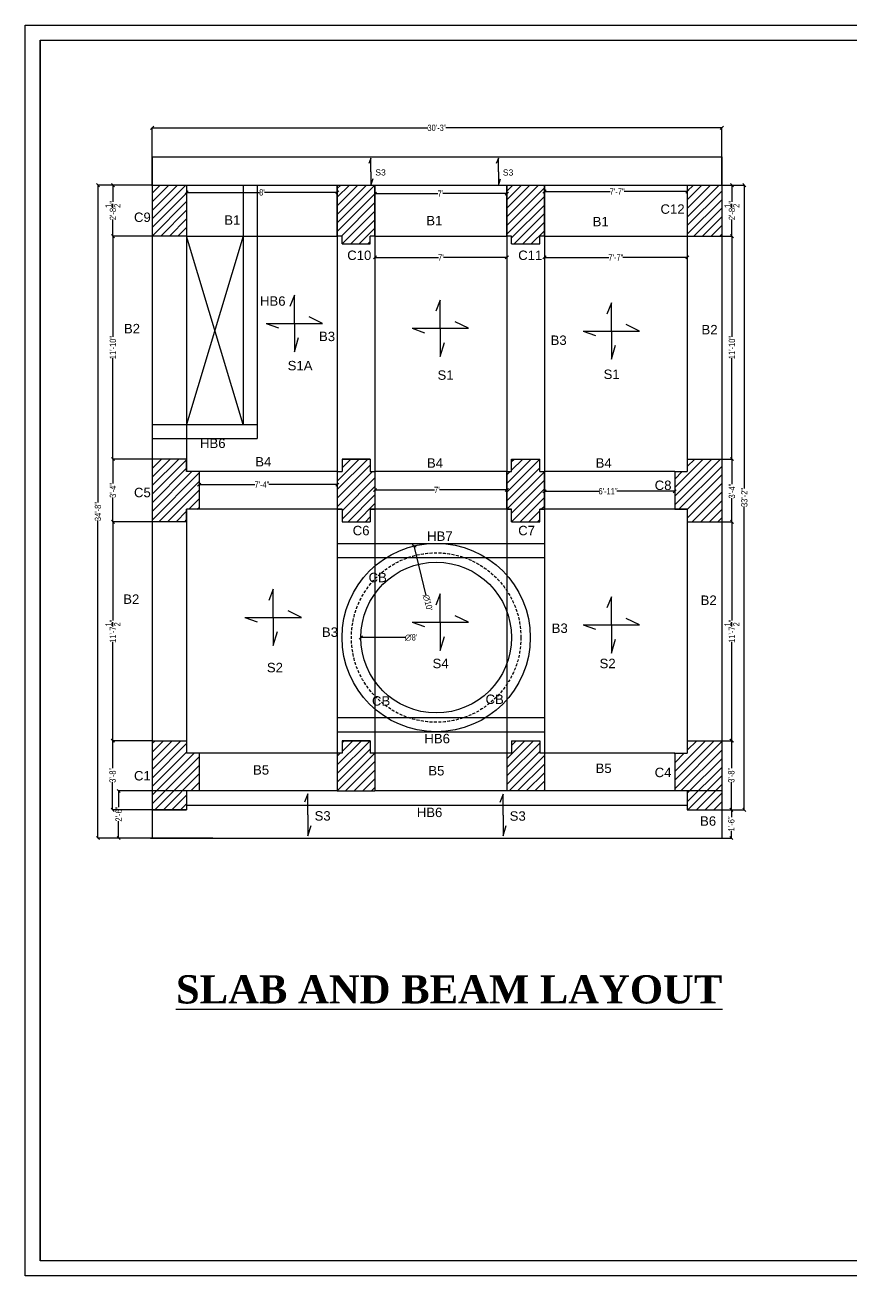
# Model space of a CAD drawing. Header units: inches. Extents: x 13054 to 48691, y 5623 to 20391.
# Drawn here: x 43325 to 43851, y 18586 to 19383 of the extents above; entities that cross this region are included whole.
import ezdxf

# ---------------------------------------------------------------- set-up
doc = ezdxf.new("R2010")
doc.units = ezdxf.units.IN
doc.header["$MEASUREMENT"] = 0
doc.linetypes.add('HIDDEN2', pattern=[0.1875, 0.125, -0.0625])
doc.styles.get("Standard").update_dxf_attribs({"font": 'arial.ttf'})
doc.styles.add('TEXT', font='')
doc.styles.get('TEXT').set_extended_font_data('Arial Narrow')
doc.dimstyles.new('Copy of Standard', dxfattribs={"dimtxt": 4, "dimasz": 2, "dimexe": 0.18, "dimexo": 0.0625, "dimgap": 0.09, "dimtad": 0, "dimzin": 0, "dimdsep": 46, "dimlunit": 4, "dimtxsty": 'TEXT', "dimblk": 'OBLIQUE', "dimcen": 0.09, "dimclrd": 8, "dimclre": 8, "dimclrt": 256, "dimadec": 0, "dimazin": 0, "dimtfac": 1, "dimtofl": 0, "dimtmove": 0, "dimatfit": 3, "dimfxl": 1, "dimtolj": 1, "dimtzin": 0, "dimarcsym": 0})
pattern_1 = [(45, (4362.019, 4355.0443), (-2.74003878, 2.74003878), [])]

# ---------------------------------------------------------------- blocks, each defined once
blk = doc.blocks.new('_Oblique')
at = {"color": 0, "linetype": 'Continuous', "lineweight": -2}
blk.add_line((-0.5, -0.5), (0.5, 0.5), dxfattribs=at)
blk = doc.blocks.new('*D1145')
at = {"color": 8, "lineweight": -2, "transparency": 16777216}
for p, q in [((43405.94, 19066.35), (43380.83, 19066.35)), ((43381.01, 19066.35), (43381.01, 19003.38)), ((43381.01, 18926.85), (43381.01, 18989.82)), ((43405.94, 18926.85), (43380.83, 18926.85))]:
    blk.add_line(p, q, dxfattribs=at)
at = {"layer": 'Defpoints', "color": 0, "transparency": 16777216}
for p in [(43381.01, 19066.35), (43406, 19066.35), (43406, 18926.85)]:
    blk.add_point(p, dxfattribs=at)
at = {"color": 8, "lineweight": -2, "transparency": 16777216, "xscale": 2, "yscale": 2, "zscale": 2}
for p, rotation in [((43381.01, 19066.35), 90), ((43381.01, 18926.85), 270)]:
    blk.add_blockref('_Oblique', p, dxfattribs=dict(at, rotation=rotation))
at = {"transparency": 16777216, "insert": (43381.01, 18996.6), "char_height": 4, "attachment_point": 5, "rotation": 90, "style": 'TEXT'}
blk.add_mtext('\\A1;11\'-7{\\H1x;\\S1/2;}"', dxfattribs=at)
blk = doc.blocks.new('*D1146')
at = {"color": 8, "lineweight": -2, "transparency": 16777216}
for p, q in [((43405.94, 19106.35), (43380.83, 19106.35)), ((43381.01, 19106.35), (43381.01, 19090.8)), ((43381.01, 19066.35), (43381.01, 19081.89)), ((43405.94, 19066.35), (43380.83, 19066.35))]:
    blk.add_line(p, q, dxfattribs=at)
at = {"layer": 'Defpoints', "color": 0, "transparency": 16777216}
for p in [(43381.01, 19106.35), (43406, 19106.35), (43406, 19066.35)]:
    blk.add_point(p, dxfattribs=at)
at = {"color": 8, "lineweight": -2, "transparency": 16777216, "xscale": 2, "yscale": 2, "zscale": 2}
for p, rotation in [((43381.01, 19106.35), 90), ((43381.01, 19066.35), 270)]:
    blk.add_blockref('_Oblique', p, dxfattribs=dict(at, rotation=rotation))
at = {"transparency": 16777216, "insert": (43381.01, 19086.35), "char_height": 4, "attachment_point": 5, "rotation": 90, "style": 'TEXT'}
blk.add_mtext('\\A1;3\'-4"', dxfattribs=at)
blk = doc.blocks.new('*D1147')
at = {"color": 8, "lineweight": -2, "transparency": 16777216}
for p, q in [((43405.94, 19248.35), (43380.83, 19248.35)), ((43381.01, 19248.35), (43381.01, 19184.2)), ((43381.01, 19106.35), (43381.01, 19170.5)), ((43405.94, 19106.35), (43380.83, 19106.35))]:
    blk.add_line(p, q, dxfattribs=at)
at = {"layer": 'Defpoints', "color": 0, "transparency": 16777216}
for p in [(43381.01, 19248.35), (43406, 19248.35), (43406, 19106.35)]:
    blk.add_point(p, dxfattribs=at)
at = {"color": 8, "lineweight": -2, "transparency": 16777216, "xscale": 2, "yscale": 2, "zscale": 2}
for p, rotation in [((43381.01, 19248.35), 90), ((43381.01, 19106.35), 270)]:
    blk.add_blockref('_Oblique', p, dxfattribs=dict(at, rotation=rotation))
at = {"transparency": 16777216, "insert": (43381.01, 19177.35), "char_height": 4, "attachment_point": 5, "rotation": 90, "style": 'TEXT'}
blk.add_mtext('\\A1;11\'-10"', dxfattribs=at)
blk = doc.blocks.new('*D1148')
at = {"color": 8, "lineweight": -2, "transparency": 16777216}
for p, q in [((43405.94, 19280.85), (43380.83, 19280.85)), ((43381.01, 19280.85), (43381.01, 19270.28)), ((43381.01, 19248.35), (43381.01, 19258.92)), ((43405.94, 19248.35), (43380.83, 19248.35))]:
    blk.add_line(p, q, dxfattribs=at)
at = {"layer": 'Defpoints', "color": 0, "transparency": 16777216}
for p in [(43406, 19280.85), (43381.01, 19248.35), (43406, 19248.35)]:
    blk.add_point(p, dxfattribs=at)
at = {"color": 8, "lineweight": -2, "transparency": 16777216, "xscale": 2, "yscale": 2, "zscale": 2}
for p, rotation in [((43381.01, 19280.85), 90), ((43381.01, 19248.35), 270)]:
    blk.add_blockref('_Oblique', p, dxfattribs=dict(at, rotation=rotation))
at = {"transparency": 16777216, "insert": (43381.01, 19264.6), "char_height": 4, "attachment_point": 5, "rotation": 90, "style": 'TEXT'}
blk.add_mtext('\\A1;2\'-8{\\H1x;\\S1/2;}"', dxfattribs=at)
blk = doc.blocks.new('*D1149')
at = {"color": 8, "lineweight": -2, "transparency": 16777216}
for p, q in [((43405.94, 18926.85), (43380.65, 18926.85)), ((43380.83, 18926.85), (43380.83, 18909.3)), ((43380.83, 18882.85), (43380.83, 18900.39)), ((43405.94, 18882.85), (43380.65, 18882.85))]:
    blk.add_line(p, q, dxfattribs=at)
at = {"layer": 'Defpoints', "color": 0, "transparency": 16777216}
for p in [(43380.83, 18926.85), (43406, 18926.85), (43406, 18882.85)]:
    blk.add_point(p, dxfattribs=at)
at = {"color": 8, "lineweight": -2, "transparency": 16777216, "xscale": 2, "yscale": 2, "zscale": 2}
for p, rotation in [((43380.83, 18926.85), 90), ((43380.83, 18882.85), 270)]:
    blk.add_blockref('_Oblique', p, dxfattribs=dict(at, rotation=rotation))
at = {"transparency": 16777216, "insert": (43380.83, 18904.85), "char_height": 4, "attachment_point": 5, "rotation": 90, "style": 'TEXT'}
blk.add_mtext('\\A1;3\'-8"', dxfattribs=at)
blk = doc.blocks.new('*D1139')
at = {"color": 8, "lineweight": -2, "transparency": 16777216}
for p, q in [((43405.94, 19280.85), (43371.32, 19280.85)), ((43371.5, 19280.85), (43371.5, 19078.58)), ((43371.5, 18864.85), (43371.5, 19067.12)), ((43405.94, 18864.85), (43371.32, 18864.85))]:
    blk.add_line(p, q, dxfattribs=at)
at = {"layer": 'Defpoints', "color": 0, "transparency": 16777216}
for p in [(43371.5, 19280.85), (43406, 19280.85), (43406, 18864.85)]:
    blk.add_point(p, dxfattribs=at)
at = {"color": 8, "lineweight": -2, "transparency": 16777216, "xscale": 2, "yscale": 2, "zscale": 2}
for p, rotation in [((43371.5, 19280.85), 90), ((43371.5, 18864.85), 270)]:
    blk.add_blockref('_Oblique', p, dxfattribs=dict(at, rotation=rotation))
at = {"transparency": 16777216, "insert": (43371.5, 19072.85), "char_height": 4, "attachment_point": 5, "rotation": 90, "style": 'TEXT'}
blk.add_mtext('\\A1;34\'-8"', dxfattribs=at)
blk = doc.blocks.new('*D1150')
at = {"color": 8, "lineweight": -2, "transparency": 16777216}
for p, q in [((43428, 19280.79), (43428, 19276.04)), ((43524, 19280.79), (43524, 19276.04)), ((43428, 19276.22), (43474.4, 19276.22)), ((43524, 19276.22), (43477.6, 19276.22))]:
    blk.add_line(p, q, dxfattribs=at)
at = {"layer": 'Defpoints', "color": 0, "transparency": 16777216}
for p in [(43428, 19280.85), (43524, 19280.85), (43524, 19276.22)]:
    blk.add_point(p, dxfattribs=at)
at = {"color": 8, "lineweight": -2, "transparency": 16777216, "xscale": 2, "yscale": 2, "zscale": 2, "rotation": 180}
blk.add_blockref('_Oblique', (43428, 19276.22), dxfattribs=at)
at = {"color": 8, "lineweight": -2, "transparency": 16777216, "xscale": 2, "yscale": 2, "zscale": 2}
blk.add_blockref('_Oblique', (43524, 19276.22), dxfattribs=at)
at = {"transparency": 16777216, "insert": (43476, 19276.22), "char_height": 4, "attachment_point": 5, "style": 'TEXT'}
blk.add_mtext("\\A1;8'", dxfattribs=at)
blk = doc.blocks.new('*D1140')
at = {"color": 8, "lineweight": -2, "transparency": 16777216}
for p, q in [((43548, 19280.79), (43548, 19275.24)), ((43632, 19280.79), (43632, 19275.24)), ((43548, 19275.42), (43588.12, 19275.42)), ((43632, 19275.42), (43591.29, 19275.42))]:
    blk.add_line(p, q, dxfattribs=at)
at = {"layer": 'Defpoints', "color": 0, "transparency": 16777216}
for p in [(43548, 19280.85), (43632, 19280.85), (43632, 19275.42)]:
    blk.add_point(p, dxfattribs=at)
at = {"color": 8, "lineweight": -2, "transparency": 16777216, "xscale": 2, "yscale": 2, "zscale": 2, "rotation": 180}
blk.add_blockref('_Oblique', (43548, 19275.42), dxfattribs=at)
at = {"color": 8, "lineweight": -2, "transparency": 16777216, "xscale": 2, "yscale": 2, "zscale": 2}
blk.add_blockref('_Oblique', (43632, 19275.42), dxfattribs=at)
at = {"transparency": 16777216, "insert": (43589.71, 19275.42), "char_height": 4, "attachment_point": 5, "style": 'TEXT'}
blk.add_mtext("\\A1;7'", dxfattribs=at)
blk = doc.blocks.new('*D1151')
at = {"color": 8, "lineweight": -2, "transparency": 16777216}
for p, q in [((43656, 19280.79), (43656, 19276.61)), ((43747, 19280.79), (43747, 19276.61)), ((43656, 19276.79), (43697.89, 19276.79)), ((43747, 19276.79), (43706.77, 19276.79))]:
    blk.add_line(p, q, dxfattribs=at)
at = {"layer": 'Defpoints', "color": 0, "transparency": 16777216}
for p in [(43656, 19280.85), (43747, 19280.85), (43747, 19276.79)]:
    blk.add_point(p, dxfattribs=at)
at = {"color": 8, "lineweight": -2, "transparency": 16777216, "xscale": 2, "yscale": 2, "zscale": 2, "rotation": 180}
blk.add_blockref('_Oblique', (43656, 19276.79), dxfattribs=at)
at = {"color": 8, "lineweight": -2, "transparency": 16777216, "xscale": 2, "yscale": 2, "zscale": 2}
blk.add_blockref('_Oblique', (43747, 19276.79), dxfattribs=at)
at = {"transparency": 16777216, "insert": (43702.33, 19276.79), "char_height": 4, "attachment_point": 5, "style": 'TEXT'}
blk.add_mtext('\\A1;7\'-7"', dxfattribs=at)
blk = doc.blocks.new('*D1152')
at = {"color": 8, "lineweight": -2, "transparency": 16777216}
for p, q in [((43406, 19280.41), (43406, 19317.53)), ((43406, 19317.35), (43581.77, 19317.35)), ((43769, 19317.35), (43593.23, 19317.35)), ((43769, 19280.45), (43769, 19317.53))]:
    blk.add_line(p, q, dxfattribs=at)
at = {"layer": 'Defpoints', "color": 0, "transparency": 16777216}
for p in [(43769, 19317.35), (43406, 19280.35), (43769, 19280.39)]:
    blk.add_point(p, dxfattribs=at)
at = {"color": 8, "lineweight": -2, "transparency": 16777216, "xscale": 2, "yscale": 2, "zscale": 2, "rotation": 180}
blk.add_blockref('_Oblique', (43406, 19317.35), dxfattribs=at)
at = {"color": 8, "lineweight": -2, "transparency": 16777216, "xscale": 2, "yscale": 2, "zscale": 2}
blk.add_blockref('_Oblique', (43769, 19317.35), dxfattribs=at)
at = {"transparency": 16777216, "insert": (43587.5, 19317.35), "char_height": 4, "attachment_point": 5, "style": 'TEXT'}
blk.add_mtext('\\A1;30\'-3"', dxfattribs=at)
blk = doc.blocks.new('*D1153')
at = {"color": 8, "lineweight": -2, "transparency": 16777216}
for p, q in [((43436, 19098.29), (43436, 19089.87)), ((43524, 19098.29), (43524, 19089.87)), ((43436, 19090.05), (43471.52, 19090.05)), ((43524, 19090.05), (43480.4, 19090.05))]:
    blk.add_line(p, q, dxfattribs=at)
at = {"layer": 'Defpoints', "color": 0, "transparency": 16777216}
for p in [(43436, 19098.35), (43524, 19098.35), (43524, 19090.05)]:
    blk.add_point(p, dxfattribs=at)
at = {"color": 8, "lineweight": -2, "transparency": 16777216, "xscale": 2, "yscale": 2, "zscale": 2, "rotation": 180}
blk.add_blockref('_Oblique', (43436, 19090.05), dxfattribs=at)
at = {"color": 8, "lineweight": -2, "transparency": 16777216, "xscale": 2, "yscale": 2, "zscale": 2}
blk.add_blockref('_Oblique', (43524, 19090.05), dxfattribs=at)
at = {"transparency": 16777216, "insert": (43475.96, 19090.05), "char_height": 4, "attachment_point": 5, "style": 'TEXT'}
blk.add_mtext('\\A1;7\'-4"', dxfattribs=at)
blk = doc.blocks.new('*D1154')
at = {"color": 8, "lineweight": -2, "transparency": 16777216}
for p, q in [((43548, 19098.29), (43548, 19086.45)), ((43632, 19098.29), (43632, 19086.45)), ((43548, 19086.63), (43585.87, 19086.63)), ((43632, 19086.63), (43589.04, 19086.63))]:
    blk.add_line(p, q, dxfattribs=at)
at = {"layer": 'Defpoints', "color": 0, "transparency": 16777216}
for p in [(43548, 19098.35), (43632, 19098.35), (43632, 19086.63)]:
    blk.add_point(p, dxfattribs=at)
at = {"color": 8, "lineweight": -2, "transparency": 16777216, "xscale": 2, "yscale": 2, "zscale": 2, "rotation": 180}
blk.add_blockref('_Oblique', (43548, 19086.63), dxfattribs=at)
at = {"color": 8, "lineweight": -2, "transparency": 16777216, "xscale": 2, "yscale": 2, "zscale": 2}
blk.add_blockref('_Oblique', (43632, 19086.63), dxfattribs=at)
at = {"transparency": 16777216, "insert": (43587.45, 19086.63), "char_height": 4, "attachment_point": 5, "style": 'TEXT'}
blk.add_mtext("\\A1;7'", dxfattribs=at)
blk = doc.blocks.new('*D1155')
at = {"color": 8, "lineweight": -2, "transparency": 16777216}
for p, q in [((43656, 19098.29), (43656, 19085.6)), ((43739, 19098.29), (43739, 19085.6)), ((43656, 19085.78), (43690.76, 19085.78)), ((43739, 19085.78), (43702.23, 19085.78))]:
    blk.add_line(p, q, dxfattribs=at)
at = {"layer": 'Defpoints', "color": 0, "transparency": 16777216}
for p in [(43656, 19098.35), (43739, 19098.35), (43739, 19085.78)]:
    blk.add_point(p, dxfattribs=at)
at = {"color": 8, "lineweight": -2, "transparency": 16777216, "xscale": 2, "yscale": 2, "zscale": 2, "rotation": 180}
blk.add_blockref('_Oblique', (43656, 19085.78), dxfattribs=at)
at = {"color": 8, "lineweight": -2, "transparency": 16777216, "xscale": 2, "yscale": 2, "zscale": 2}
blk.add_blockref('_Oblique', (43739, 19085.78), dxfattribs=at)
at = {"transparency": 16777216, "insert": (43696.49, 19085.78), "char_height": 4, "attachment_point": 5, "style": 'TEXT'}
blk.add_mtext('\\A1;6\'-11"', dxfattribs=at)
blk = doc.blocks.new('*D1156')
at = {"color": 8, "lineweight": -2, "transparency": 16777216}
for p, q in [((43548, 19248.29), (43548, 19234.6)), ((43632, 19248.29), (43632, 19234.6)), ((43548, 19234.78), (43588.42, 19234.78)), ((43632, 19234.78), (43591.59, 19234.78))]:
    blk.add_line(p, q, dxfattribs=at)
at = {"layer": 'Defpoints', "color": 0, "transparency": 16777216}
for p in [(43548, 19248.35), (43632, 19248.35), (43632, 19234.78)]:
    blk.add_point(p, dxfattribs=at)
at = {"color": 8, "lineweight": -2, "transparency": 16777216, "xscale": 2, "yscale": 2, "zscale": 2, "rotation": 180}
blk.add_blockref('_Oblique', (43548, 19234.78), dxfattribs=at)
at = {"color": 8, "lineweight": -2, "transparency": 16777216, "xscale": 2, "yscale": 2, "zscale": 2}
blk.add_blockref('_Oblique', (43632, 19234.78), dxfattribs=at)
at = {"transparency": 16777216, "insert": (43590, 19234.78), "char_height": 4, "attachment_point": 5, "style": 'TEXT'}
blk.add_mtext("\\A1;7'", dxfattribs=at)
blk = doc.blocks.new('*D1157')
at = {"color": 8, "lineweight": -2, "transparency": 16777216}
for p, q in [((43656, 19248.29), (43656, 19234.6)), ((43747, 19248.29), (43747, 19234.6)), ((43656, 19234.78), (43697.06, 19234.78)), ((43747, 19234.78), (43705.94, 19234.78))]:
    blk.add_line(p, q, dxfattribs=at)
at = {"layer": 'Defpoints', "color": 0, "transparency": 16777216}
for p in [(43656, 19248.35), (43747, 19248.35), (43747, 19234.78)]:
    blk.add_point(p, dxfattribs=at)
at = {"color": 8, "lineweight": -2, "transparency": 16777216, "xscale": 2, "yscale": 2, "zscale": 2, "rotation": 180}
blk.add_blockref('_Oblique', (43656, 19234.78), dxfattribs=at)
at = {"color": 8, "lineweight": -2, "transparency": 16777216, "xscale": 2, "yscale": 2, "zscale": 2}
blk.add_blockref('_Oblique', (43747, 19234.78), dxfattribs=at)
at = {"transparency": 16777216, "insert": (43701.5, 19234.78), "char_height": 4, "attachment_point": 5, "style": 'TEXT'}
blk.add_mtext('\\A1;7\'-7"', dxfattribs=at)
blk = doc.blocks.new('*D1158')
at = {"color": 8, "lineweight": -2, "transparency": 16777216}
for p, q in [((43769.06, 18882.85), (43775.28, 18882.85)), ((43775.1, 18882.85), (43775.1, 18878.15)), ((43775.1, 18864.85), (43775.1, 18869.55)), ((43769.06, 18864.85), (43775.28, 18864.85))]:
    blk.add_line(p, q, dxfattribs=at)
at = {"layer": 'Defpoints', "color": 0, "transparency": 16777216}
for p in [(43769, 18882.85), (43775.1, 18882.85), (43769, 18864.85)]:
    blk.add_point(p, dxfattribs=at)
at = {"color": 8, "lineweight": -2, "transparency": 16777216, "xscale": 2, "yscale": 2, "zscale": 2}
for p, rotation in [((43775.1, 18882.85), 90), ((43775.1, 18864.85), 270)]:
    blk.add_blockref('_Oblique', p, dxfattribs=dict(at, rotation=rotation))
at = {"transparency": 16777216, "insert": (43775.1, 18873.85), "char_height": 4, "attachment_point": 5, "rotation": 90, "style": 'TEXT'}
blk.add_mtext('\\A1;1\'-6"', dxfattribs=at)
blk = doc.blocks.new('*D1159')
at = {"color": 8, "lineweight": -2, "transparency": 16777216}
for p, q in [((43769.06, 19066.35), (43775.66, 19066.35)), ((43775.48, 19066.35), (43775.48, 19003.38)), ((43775.48, 18926.85), (43775.48, 18989.82)), ((43769.06, 18926.85), (43775.66, 18926.85))]:
    blk.add_line(p, q, dxfattribs=at)
at = {"layer": 'Defpoints', "color": 0, "transparency": 16777216}
for p in [(43769, 19066.35), (43775.48, 19066.35), (43769, 18926.85)]:
    blk.add_point(p, dxfattribs=at)
at = {"color": 8, "lineweight": -2, "transparency": 16777216, "xscale": 2, "yscale": 2, "zscale": 2}
for p, rotation in [((43775.48, 19066.35), 90), ((43775.48, 18926.85), 270)]:
    blk.add_blockref('_Oblique', p, dxfattribs=dict(at, rotation=rotation))
at = {"transparency": 16777216, "insert": (43775.48, 18996.6), "char_height": 4, "attachment_point": 5, "rotation": 90, "style": 'TEXT'}
blk.add_mtext('\\A1;11\'-7{\\H1x;\\S1/2;}"', dxfattribs=at)
blk = doc.blocks.new('*D1143')
at = {"color": 8, "lineweight": -2, "transparency": 16777216}
for p, q in [((43769.06, 19248.35), (43775.66, 19248.35)), ((43775.48, 19248.35), (43775.48, 19184.2)), ((43775.48, 19106.35), (43775.48, 19170.5)), ((43769.06, 19106.35), (43775.66, 19106.35))]:
    blk.add_line(p, q, dxfattribs=at)
at = {"layer": 'Defpoints', "color": 0, "transparency": 16777216}
for p in [(43769, 19248.35), (43775.48, 19248.35), (43769, 19106.35)]:
    blk.add_point(p, dxfattribs=at)
at = {"color": 8, "lineweight": -2, "transparency": 16777216, "xscale": 2, "yscale": 2, "zscale": 2}
for p, rotation in [((43775.48, 19248.35), 90), ((43775.48, 19106.35), 270)]:
    blk.add_blockref('_Oblique', p, dxfattribs=dict(at, rotation=rotation))
at = {"transparency": 16777216, "insert": (43775.48, 19177.35), "char_height": 4, "attachment_point": 5, "rotation": 90, "style": 'TEXT'}
blk.add_mtext('\\A1;11\'-10"', dxfattribs=at)
blk = doc.blocks.new('*D1160')
at = {"color": 8, "lineweight": -2, "transparency": 16777216}
for p, q in [((43769.06, 19280.85), (43775.66, 19280.85)), ((43775.48, 19280.85), (43775.48, 19270.28)), ((43775.48, 19248.35), (43775.48, 19258.92)), ((43769.06, 19248.35), (43775.66, 19248.35))]:
    blk.add_line(p, q, dxfattribs=at)
at = {"layer": 'Defpoints', "color": 0, "transparency": 16777216}
for p in [(43769, 19280.85), (43775.48, 19280.85), (43769, 19248.35)]:
    blk.add_point(p, dxfattribs=at)
at = {"color": 8, "lineweight": -2, "transparency": 16777216, "xscale": 2, "yscale": 2, "zscale": 2}
for p, rotation in [((43775.48, 19280.85), 90), ((43775.48, 19248.35), 270)]:
    blk.add_blockref('_Oblique', p, dxfattribs=dict(at, rotation=rotation))
at = {"transparency": 16777216, "insert": (43775.48, 19264.6), "char_height": 4, "attachment_point": 5, "rotation": 90, "style": 'TEXT'}
blk.add_mtext('\\A1;2\'-8{\\H1x;\\S1/2;}"', dxfattribs=at)
blk = doc.blocks.new('*D1161')
at = {"color": 8, "lineweight": -2, "transparency": 16777216}
blk.add_line((43567.63, 18992.6), (43539, 18992.6), dxfattribs=at)
at = {"layer": 'Defpoints', "color": 0, "transparency": 16777216}
for p in [(43539, 18992.6), (43635, 18992.6)]:
    blk.add_point(p, dxfattribs=at)
at = {"color": 8, "lineweight": -2, "transparency": 16777216, "xscale": 2, "yscale": 2, "zscale": 2, "rotation": 180}
blk.add_blockref('_Oblique', (43539, 18992.6), dxfattribs=at)
at = {"transparency": 16777216, "insert": (43571, 18992.6), "char_height": 4, "attachment_point": 5, "style": 'TEXT'}
blk.add_mtext("\\A1;∅8'", dxfattribs=at)
blk = doc.blocks.new('*D1162')
at = {"color": 8, "lineweight": -2, "transparency": 16777216}
blk.add_line((43580.54, 19019.47), (43572.97, 19050.94), dxfattribs=at)
at = {"layer": 'Defpoints', "color": 0, "transparency": 16777216}
for p in [(43572.97, 19050.94), (43601.03, 18934.26)]:
    blk.add_point(p, dxfattribs=at)
at = {"color": 8, "lineweight": -2, "transparency": 16777216, "xscale": 2, "yscale": 2, "zscale": 2, "rotation": 103.521896300755}
blk.add_blockref('_Oblique', (43572.97, 19050.94), dxfattribs=at)
at = {"transparency": 16777216, "insert": (43581.62, 19014.95), "char_height": 4, "attachment_point": 5, "rotation": 283.5219, "style": 'TEXT'}
blk.add_mtext("\\A1;∅10'", dxfattribs=at)
blk = doc.blocks.new('*D1163')
at = {"color": 8, "lineweight": -2, "transparency": 16777216}
for p, q in [((43769.06, 19106.35), (43775.66, 19106.35)), ((43775.48, 19106.35), (43775.48, 19090.36)), ((43775.48, 19066.35), (43775.48, 19081.45)), ((43769.06, 19066.35), (43775.66, 19066.35))]:
    blk.add_line(p, q, dxfattribs=at)
at = {"layer": 'Defpoints', "color": 0, "transparency": 16777216}
for p in [(43769, 19106.35), (43775.48, 19106.35), (43769, 19066.35)]:
    blk.add_point(p, dxfattribs=at)
at = {"color": 8, "lineweight": -2, "transparency": 16777216, "xscale": 2, "yscale": 2, "zscale": 2}
for p, rotation in [((43775.48, 19106.35), 90), ((43775.48, 19066.35), 270)]:
    blk.add_blockref('_Oblique', p, dxfattribs=dict(at, rotation=rotation))
at = {"transparency": 16777216, "insert": (43775.48, 19085.91), "char_height": 4, "attachment_point": 5, "rotation": 90, "style": 'TEXT'}
blk.add_mtext('\\A1;3\'-4"', dxfattribs=at)
blk = doc.blocks.new('*D1141')
at = {"color": 8, "lineweight": -2, "transparency": 16777216}
for p, q in [((43769.06, 18926.85), (43775.28, 18926.85)), ((43775.1, 18926.85), (43775.1, 18909.3)), ((43775.1, 18882.85), (43775.1, 18900.39)), ((43769.06, 18882.85), (43775.28, 18882.85))]:
    blk.add_line(p, q, dxfattribs=at)
at = {"layer": 'Defpoints', "color": 0, "transparency": 16777216}
for p in [(43769, 18926.85), (43769, 18882.85), (43775.1, 18882.85)]:
    blk.add_point(p, dxfattribs=at)
at = {"color": 8, "lineweight": -2, "transparency": 16777216, "xscale": 2, "yscale": 2, "zscale": 2}
for p, rotation in [((43775.1, 18926.85), 90), ((43775.1, 18882.85), 270)]:
    blk.add_blockref('_Oblique', p, dxfattribs=dict(at, rotation=rotation))
at = {"transparency": 16777216, "insert": (43775.1, 18904.85), "char_height": 4, "attachment_point": 5, "rotation": 90, "style": 'TEXT'}
blk.add_mtext('\\A1;3\'-8"', dxfattribs=at)
blk = doc.blocks.new('*D1142')
at = {"color": 8, "lineweight": -2, "transparency": 16777216}
for p, q in [((43769.06, 19280.85), (43783.55, 19280.85)), ((43783.37, 19280.85), (43783.37, 19087.58)), ((43783.37, 18882.85), (43783.37, 19076.12)), ((43769.06, 18882.85), (43783.55, 18882.85))]:
    blk.add_line(p, q, dxfattribs=at)
at = {"layer": 'Defpoints', "color": 0, "transparency": 16777216}
for p in [(43769, 19280.85), (43769, 18882.85), (43783.37, 18882.85)]:
    blk.add_point(p, dxfattribs=at)
at = {"color": 8, "lineweight": -2, "transparency": 16777216, "xscale": 2, "yscale": 2, "zscale": 2}
for p, rotation in [((43783.37, 19280.85), 90), ((43783.37, 18882.85), 270)]:
    blk.add_blockref('_Oblique', p, dxfattribs=dict(at, rotation=rotation))
at = {"transparency": 16777216, "insert": (43783.37, 19081.85), "char_height": 4, "attachment_point": 5, "rotation": 90, "style": 'TEXT'}
blk.add_mtext('\\A1;33\'-2"', dxfattribs=at)
blk = doc.blocks.new('*D1144')
at = {"color": 8, "lineweight": -2, "transparency": 16777216}
for p, q in [((43444.73, 18894.85), (43384.49, 18894.85)), ((43384.67, 18894.85), (43384.67, 18884.57)), ((43384.67, 18864.85), (43384.67, 18875.61)), ((43444.73, 18864.85), (43384.49, 18864.85))]:
    blk.add_line(p, q, dxfattribs=at)
at = {"layer": 'Defpoints', "color": 0, "transparency": 16777216}
for p in [(43384.67, 18894.85), (43444.79, 18894.85), (43444.79, 18864.85)]:
    blk.add_point(p, dxfattribs=at)
at = {"color": 8, "lineweight": -2, "transparency": 16777216, "xscale": 2, "yscale": 2, "zscale": 2}
for p, rotation in [((43384.67, 18894.85), 90), ((43384.67, 18864.85), 270)]:
    blk.add_blockref('_Oblique', p, dxfattribs=dict(at, rotation=rotation))
at = {"transparency": 16777216, "insert": (43384.67, 18880.09), "char_height": 4, "attachment_point": 5, "rotation": 90, "style": 'TEXT'}
blk.add_mtext('\\A1;2\'-6"', dxfattribs=at)

msp = doc.modelspace()

# ---------------------------------------------------------------- hatches: boundary and pattern name
at = {"transparency": 33554687}
h = msp.add_hatch(dxfattribs=at)
h.set_pattern_fill('ANSI31', color=1, scale=31)
h.set_pattern_definition(pattern_1)
h.paths.add_polyline_path([(43436.001, 19098.349), (43428.001, 19098.349), (43428.001, 19106.349), (43406.001, 19106.349), (43406.001, 19066.349), (43428.001, 19066.349), (43428.001, 19074.349), (43436.001, 19074.349)])
h.paths.add_polyline_path([(43548.001, 19098.349), (43545.001, 19098.349), (43545.001, 19106.349), (43527.001, 19106.349), (43527.001, 19098.349), (43524.001, 19098.349), (43524.001, 19074.349), (43527.001, 19074.349), (43527.001, 19066.349), (43545.001, 19066.349), (43545.001, 19074.349), (43548.001, 19074.349)])
h.paths.add_polyline_path([(43656.001, 19098.349), (43653.001, 19098.349), (43653.001, 19106.349), (43635.001, 19106.349), (43635.001, 19098.349), (43632.001, 19098.349), (43632.001, 19074.349), (43635.001, 19074.349), (43635.001, 19066.349), (43653.001, 19066.349), (43653.001, 19074.349), (43656.001, 19074.349)])
h.paths.add_polyline_path([(43769.001, 19106.349), (43747.001, 19106.349), (43747.001, 19098.349), (43739.001, 19098.349), (43739.001, 19074.349), (43747.001, 19074.349), (43747.001, 19066.349), (43769.001, 19066.349)])
h.paths.add_polyline_path([(43656.001, 19280.849), (43632.001, 19280.849), (43632.001, 19248.349), (43635.001, 19248.349), (43635.001, 19243.349), (43653.001, 19243.349), (43653.001, 19248.349), (43656.001, 19248.349)])
h.paths.add_polyline_path([(43548.001, 19280.849), (43524.001, 19280.849), (43524.001, 19248.349), (43527.001, 19248.349), (43527.001, 19243.349), (43545.001, 19243.349), (43545.001, 19248.349), (43548.001, 19248.349)])
h.paths.add_polyline_path([(43428.001, 19280.849), (43406.001, 19280.849), (43406.001, 19248.349), (43428.001, 19248.349)])
h.paths.add_polyline_path([(43769.001, 19280.849), (43747.001, 19280.849), (43747.001, 19248.349), (43769.001, 19248.349)])
h.paths.add_polyline_path([(43653.001, 18926.849), (43635.001, 18926.849), (43635.001, 18918.849), (43632.001, 18918.849), (43632.001, 18894.849), (43656.001, 18894.849), (43656.001, 18918.849), (43653.001, 18918.849)])
h.paths.add_polyline_path([(43548.001, 18918.849), (43545.001, 18918.849), (43545.001, 18926.849), (43527.001, 18926.849), (43527.001, 18918.849), (43524.001, 18918.849), (43524.001, 18894.849), (43548.001, 18894.849)])
h.paths.add_polyline_path([(43436.001, 18918.849), (43428.001, 18918.849), (43428.001, 18926.849), (43406.001, 18926.849), (43406.001, 18894.849), (43406.001, 18882.849), (43428.001, 18882.849), (43428.001, 18894.849), (43436.001, 18894.849)])
h = msp.add_hatch(dxfattribs=at)
h.set_pattern_fill('ANSI31', color=1, scale=31)
h.set_pattern_definition(pattern_1)
h.paths.add_polyline_path([(43769.001, 18926.849), (43747.001, 18926.849), (43747.001, 18918.849), (43739.001, 18918.849), (43739.001, 18894.849), (43747.001, 18894.849), (43747.001, 18882.849), (43769.001, 18882.849), (43769.001, 18894.849)])

# ---------------------------------------------------------------- linework, layer by layer
for p, q in [((43325.001, 19382.849), (44436.944, 19382.849)), ((43325.001, 18585.849), (43325.001, 19382.849)), ((43334.642, 19373.208), (44427.303, 19373.208)), ((43334.642, 18595.49), (43334.642, 19373.208)), ((43334.642, 19373.208), (43334.642, 18595.49)), ((43406.001, 19298.951), (43406.001, 19280.849)), ((43406.001, 19298.849), (43769.001, 19298.849)), ((43545.437, 19298.104), (43544.059, 19294.622)), ((43545.437, 19289.371), (43545.437, 19298.104)), ((43626.702, 19298.044), (43625.324, 19294.562)), ((43626.702, 19289.311), (43626.702, 19298.044)), ((43769.001, 19298.951), (43769.001, 19280.849)), ((43545.437, 19289.371), (43545.437, 19280.637)), ((43626.702, 19289.311), (43626.702, 19280.577)), ((43406.001, 19280.849), (43769.001, 19280.849)), ((43406.001, 19280.849), (43406.001, 19248.349)), ((43428.001, 19280.849), (43428.001, 19098.349)), ((43464.001, 19280.849), (43464.001, 19128.349)), ((43473.001, 19280.849), (43473.001, 19119.349)), ((43524.001, 19248.349), (43524.001, 19280.849)), ((43524.001, 19280.849), (43524.001, 18894.849)), ((43545.437, 19280.637), (43546.761, 19285.004)), ((43548.001, 19248.349), (43548.001, 19280.849)), ((43548.001, 19280.849), (43548.001, 18894.849)), ((43626.702, 19280.577), (43628.026, 19284.944)), ((43632.001, 19248.349), (43632.001, 19280.849)), ((43632.001, 19280.849), (43632.001, 18894.849)), ((43656.001, 19248.349), (43656.001, 19280.849)), ((43656.001, 19280.849), (43656.001, 18894.849)), ((43747.001, 19280.849), (43747.001, 19098.349)), ((43769.001, 19280.849), (43769.001, 18926.849)), ((43406.001, 19248.349), (43406.001, 19106.349)), ((43428.001, 19248.349), (43406.001, 19248.349)), ((43428.001, 19248.349), (43524.001, 19248.349)), ((43464.001, 19248.349), (43428.001, 19128.349)), ((43464.001, 19128.349), (43428.001, 19248.349)), ((43527.001, 19248.349), (43524.001, 19248.349)), ((43527.001, 19243.349), (43527.001, 19248.349)), ((43545.001, 19243.349), (43545.001, 19248.349)), ((43548.001, 19248.349), (43545.001, 19248.349)), ((43548.001, 19248.349), (43632.001, 19248.349)), ((43635.001, 19248.349), (43632.001, 19248.349)), ((43635.001, 19243.349), (43635.001, 19248.349)), ((43653.001, 19243.349), (43653.001, 19248.349)), ((43656.001, 19248.349), (43653.001, 19248.349)), ((43656.001, 19248.349), (43747.001, 19248.349)), ((43747.001, 19248.349), (43769.001, 19248.349)), ((43527.001, 19243.349), (43545.001, 19243.349)), ((43635.001, 19243.349), (43653.001, 19243.349)), ((43496.639, 19210.73), (43493.799, 19203.553)), ((43496.639, 19192.73), (43496.639, 19210.73)), ((43589.618, 19207.617), (43586.778, 19200.441)), ((43589.618, 19189.617), (43589.618, 19207.617)), ((43698.627, 19205.894), (43695.786, 19198.717)), ((43698.627, 19187.894), (43698.627, 19205.894)), ((43478.639, 19192.73), (43514.639, 19192.73)), ((43478.639, 19192.73), (43486.528, 19189.947)), ((43496.639, 19192.73), (43496.639, 19174.73)), ((43514.639, 19192.73), (43506.174, 19196.905)), ((43607.618, 19189.617), (43599.153, 19193.792)), ((43716.627, 19187.894), (43708.162, 19192.069)), ((43571.618, 19189.617), (43607.618, 19189.617)), ((43571.618, 19189.617), (43579.507, 19186.834)), ((43589.618, 19189.617), (43589.618, 19171.617)), ((43680.627, 19187.894), (43716.627, 19187.894)), ((43680.627, 19187.894), (43688.516, 19185.111)), ((43698.627, 19187.894), (43698.627, 19169.894)), ((43496.639, 19174.73), (43499.368, 19183.73)), ((43589.618, 19171.617), (43592.347, 19180.617)), ((43698.627, 19169.894), (43701.355, 19178.894)), ((43406.001, 19128.349), (43473.001, 19128.349)), ((43406.001, 19119.349), (43473.001, 19119.349)), ((43428.001, 19106.349), (43406.001, 19106.349)), ((43406.001, 19106.349), (43406.001, 19066.349)), ((43428.001, 19098.349), (43428.001, 19106.349)), ((43527.001, 19106.349), (43545.001, 19106.349)), ((43527.001, 19106.349), (43527.001, 19098.349)), ((43545.001, 19106.349), (43527.001, 19106.349)), ((43545.001, 19106.349), (43545.001, 19098.349)), ((43635.001, 19106.349), (43653.001, 19106.349)), ((43635.001, 19098.349), (43635.001, 19106.349)), ((43653.001, 19098.349), (43653.001, 19106.349)), ((43747.001, 19106.349), (43769.001, 19106.349)), ((43769.001, 19106.349), (43769.001, 19066.349)), ((43436.001, 19098.349), (43428.001, 19098.349)), ((43436.001, 19098.349), (43436.001, 19074.349)), ((43524.001, 19098.349), (43436.001, 19098.349)), ((43524.001, 19098.349), (43524.001, 19074.349)), ((43524.001, 19098.349), (43527.001, 19098.349)), ((43545.001, 19098.349), (43548.001, 19098.349)), ((43548.001, 19098.349), (43548.001, 19074.349)), ((43632.001, 19098.349), (43548.001, 19098.349)), ((43632.001, 19098.349), (43635.001, 19098.349)), ((43632.001, 19074.349), (43632.001, 19098.349)), ((43653.001, 19098.349), (43656.001, 19098.349)), ((43656.001, 19074.349), (43656.001, 19098.349)), ((43739.001, 19098.349), (43656.001, 19098.349)), ((43739.001, 19098.349), (43747.001, 19098.349)), ((43739.001, 19098.349), (43739.001, 19074.349)), ((43428.001, 19066.349), (43428.001, 19074.349)), ((43428.001, 19074.349), (43428.001, 18918.849)), ((43436.001, 19074.349), (43428.001, 19074.349)), ((43527.001, 19074.349), (43428.001, 19074.349)), ((43527.001, 19074.349), (43524.001, 19074.349)), ((43524.001, 19074.349), (43527.001, 19074.349)), ((43527.001, 19074.349), (43527.001, 19066.349)), ((43545.001, 19074.349), (43548.001, 19074.349)), ((43545.001, 19074.349), (43545.001, 19066.349)), ((43548.001, 19074.349), (43545.001, 19074.349)), ((43635.001, 19074.349), (43545.001, 19074.349)), ((43632.001, 19074.349), (43635.001, 19074.349)), ((43635.001, 19066.349), (43635.001, 19074.349)), ((43653.001, 19074.349), (43656.001, 19074.349)), ((43653.001, 19066.349), (43653.001, 19074.349)), ((43747.001, 19074.349), (43653.001, 19074.349)), ((43739.001, 19074.349), (43747.001, 19074.349)), ((43747.001, 19074.349), (43747.001, 18918.849)), ((43428.001, 19066.349), (43406.001, 19066.349)), ((43406.001, 19066.349), (43406.001, 18926.849)), ((43527.001, 19066.349), (43545.001, 19066.349)), ((43635.001, 19066.349), (43653.001, 19066.349)), ((43747.001, 19066.349), (43769.001, 19066.349)), ((43524.001, 19052.599), (43656.001, 19052.599)), ((43524.001, 19043.599), (43656.001, 19043.599)), ((43483.139, 19023.479), (43480.299, 19016.302)), ((43483.139, 19005.479), (43483.139, 19023.479)), ((43589.618, 19020.366), (43586.778, 19013.189)), ((43589.618, 19002.366), (43589.618, 19020.366)), ((43698.627, 19018.643), (43695.786, 19011.466)), ((43698.627, 19000.643), (43698.627, 19018.643)), ((43501.139, 19005.479), (43492.674, 19009.653)), ((43465.139, 19005.479), (43501.139, 19005.479)), ((43465.139, 19005.479), (43473.028, 19002.696)), ((43483.139, 19005.479), (43483.139, 18987.479)), ((43571.618, 19002.366), (43607.618, 19002.366)), ((43571.618, 19002.366), (43579.507, 18999.583)), ((43589.618, 19002.366), (43589.618, 18984.366)), ((43607.618, 19002.366), (43599.153, 19006.541)), ((43680.627, 19000.643), (43716.627, 19000.643)), ((43680.627, 19000.643), (43688.516, 18997.86)), ((43698.627, 19000.643), (43698.627, 18982.643)), ((43716.627, 19000.643), (43708.162, 19004.817)), ((43483.139, 18987.479), (43485.868, 18996.479)), ((43589.618, 18984.366), (43592.347, 18993.366)), ((43698.627, 18982.643), (43701.355, 18991.643)), ((43524.001, 18941.599), (43656.001, 18941.599)), ((43524.001, 18932.599), (43656.001, 18932.599)), ((43406.001, 18926.849), (43428.001, 18926.849)), ((43406.001, 18926.849), (43406.001, 18882.849)), ((43527.001, 18926.849), (43545.001, 18926.849)), ((43527.001, 18926.849), (43527.001, 18918.849)), ((43545.001, 18926.849), (43527.001, 18926.849)), ((43545.001, 18926.849), (43545.001, 18918.849)), ((43635.001, 18926.849), (43653.001, 18926.849)), ((43635.001, 18926.849), (43635.001, 18918.849)), ((43653.001, 18926.849), (43653.001, 18918.849)), ((43747.001, 18926.849), (43769.001, 18926.849)), ((43769.001, 18926.849), (43769.001, 18882.849)), ((43436.001, 18918.849), (43428.001, 18918.849)), ((43436.001, 18918.849), (43436.001, 18894.849)), ((43524.001, 18918.849), (43436.001, 18918.849)), ((43524.001, 18918.849), (43524.001, 18894.849)), ((43527.001, 18918.849), (43524.001, 18918.849)), ((43548.001, 18918.849), (43545.001, 18918.849)), ((43548.001, 18918.849), (43548.001, 18894.849)), ((43632.001, 18918.849), (43548.001, 18918.849)), ((43632.001, 18918.849), (43632.001, 18894.849)), ((43635.001, 18918.849), (43632.001, 18918.849)), ((43656.001, 18918.849), (43653.001, 18918.849)), ((43656.001, 18918.849), (43656.001, 18894.849)), ((43739.001, 18918.849), (43656.001, 18918.849)), ((43739.001, 18918.849), (43747.001, 18918.849)), ((43739.001, 18918.849), (43739.001, 18894.849)), ((43428.001, 18894.849), (43428.001, 18882.849)), ((43436.001, 18894.849), (43428.001, 18894.849)), ((43524.001, 18894.849), (43436.001, 18894.849)), ((43505.298, 18892.987), (43503.19, 18887.66)), ((43505.298, 18879.627), (43505.298, 18892.987)), ((43524.001, 18894.849), (43548.001, 18894.849)), ((43632.001, 18894.849), (43548.001, 18894.849)), ((43629.615, 18892.896), (43627.507, 18887.569)), ((43629.615, 18879.535), (43629.615, 18892.896)), ((43656.001, 18894.849), (43632.001, 18894.849)), ((43769.001, 18894.849), (43656.001, 18894.849)), ((43747.001, 18894.849), (43739.001, 18894.849)), ((43747.001, 18894.849), (43747.001, 18882.849)), ((43406.001, 18882.849), (43428.001, 18882.849)), ((43428.001, 18882.849), (43406.001, 18882.849)), ((43406.001, 18882.849), (43406.001, 18864.849)), ((43428.001, 18885.849), (43747.001, 18885.849)), ((43747.001, 18882.849), (43769.001, 18882.849)), ((43747.001, 18882.849), (43769.001, 18882.849)), ((43769.001, 18887.954), (43769.001, 18864.849)), ((43505.298, 18879.627), (43505.298, 18866.266)), ((43629.615, 18879.535), (43629.615, 18866.175)), ((43505.298, 18866.266), (43507.324, 18872.947)), ((43629.615, 18866.175), (43631.64, 18872.855)), ((43405.001, 18864.849), (43769.001, 18864.849)), ((44427.303, 18595.49), (43334.642, 18595.49)), ((44436.944, 18585.849), (43325.001, 18585.849))]:
    msp.add_line(p, q)
for radius in [60, 48]:
    msp.add_circle((43587.001, 18992.599), radius)
at = {"linetype": 'HIDDEN2', "ltscale": 15, "transparency": 33554559}
msp.add_circle((43587.001, 18992.599), 54, dxfattribs=at)

# ---------------------------------------------------------------- texts
at = {"attachment_point": 1}
for s, width, heights, insert, char_height in [('S3', 46.04614, [0], (43548.202, 19290.913), 3.9221), ('S3', 46.04614, [0], (43629.467, 19290.853), 3.9221), ('C12', 9.7596, [0], (43729.938, 19268.58), 6), ('C9', 9.7596, [0], (43394.44, 19263.377), 6), ('B1', 16.74646, [0], (43451.976, 19261.58), 6), ('B1', 16.74646, [0], (43580.73, 19261.258), 6), ('B1', 16.74646, [0], (43686.712, 19260.632), 6), ('C10', 9.7596, [0], (43530.319, 19239.153), 6), ('C11', 9.7596, [0], (43639.267, 19239.153), 6), ('HB6', 16.74646, [0], (43474.732, 19209.99), 6), ('B2', 16.74646, [0], (43388.036, 19192.433), 6), ('B2', 16.74646, [0], (43756.08, 19191.768), 6), ('B3', 16.74646, [0], (43512.339, 19187.452), 6), ('B3', 16.74646, [0], (43659.933, 19185.046), 6), ('S1A', 46.04614, [0], (43492.363, 19168.852), 6), ('S1', 46.04614, [0], (43587.867, 19162.827), 6), ('S1', 46.04614, [0], (43693.685, 19163.332), 6), ('HB6', 16.74646, [0], (43436.501, 19119.349), 6), ('B4', 16.74646, [6.131], (43471.699, 19107.579), 6), ('B4', 16.74646, [6.131], (43581.127, 19106.796), 6), ('B4', 16.74646, [6.131], (43688.618, 19106.796), 6), ('C8', 9.7596, [0], (43726.25, 19092.603), 6), ('C5', 9.7596, [0], (43394.44, 19088), 6), ('C6', 9.7596, [0], (43533.819, 19063.777), 6), ('HB7', 16.74646, [0], (43581.207, 19060.184), 6), ('C7', 9.7596, [0], (43639.267, 19063.777), 6), ('CB ', 16.74646, [0], (43543.927, 19033.867), 6), ('B2', 16.74646, [0], (43387.595, 19020.06), 6), ('B2', 16.74646, [0], (43755.527, 19019.395), 6), ('B3', 16.74646, [0], (43660.61, 19001.544), 6), ('B3', 16.74646, [0], (43514.199, 18999.038), 6), ('S2', 46.04614, [0], (43479.123, 18976.486), 6), ('S4', 46.04614, [0], (43584.694, 18979.086), 6), ('S2', 46.04614, [0], (43691.131, 18979.086), 6), ('CB ', 16.74646, [0], (43546.088, 18955.239), 6), ('CB ', 16.74646, [0], (43618.453, 18956.267), 6), ('HB6', 16.74646, [0], (43579.486, 18931.22), 6), ('C1', 9.7596, [0], (43394.44, 18907.547), 6), ('B5', 16.74646, [0], (43470.304, 18911.284), 6), ('B5', 16.74646, [0], (43581.986, 18910.728), 6), ('B5', 16.74646, [0], (43688.58, 18912.288), 6), ('C4', 9.7596, [0], (43726.25, 18909.65), 6), ('S3', 46.04614, [0], (43509.528, 18881.987), 6), ('HB6', 16.74646, [0], (43574.636, 18884.202), 6), ('S3', 46.04614, [0], (43633.845, 18881.895), 6), ('B6', 16.74646, [0], (43755.158, 18878.708), 6)]:
    msp.add_mtext_dynamic_manual_height_columns(s, width=width, gutter_width=1, heights=heights, dxfattribs=dict(at, insert=insert, char_height=char_height))
at = {"insert": (43421.167, 18777.475), "char_height": 18, "width": 481.51723, "attachment_point": 1}
msp.add_mtext('{\\fTimes New Roman|b1|i0|c0|p18;\\LSLAB AND BEAM LAYOUT}', dxfattribs=at)

# ---------------------------------------------------------------- dimensions: what is measured, and where the dimension line sits
for base, p1, p2, picture, middle in [((43769.001, 19317.351), (43406.001, 19280.349), (43769.001, 19280.39), '*D1152', (43587.501, 19317.351)), ((43632.001, 19234.778), (43548.001, 19248.349), (43632.001, 19248.349), '*D1156', (43590.001, 19234.778)), ((43747.001, 19234.779), (43656.001, 19248.349), (43747.001, 19248.349), '*D1157', (43701.501, 19234.779))]:
    dim = msp.add_linear_dim(base=base, p1=p1, p2=p2, dimstyle='Copy of Standard')
    dim.commit()
    dim.dimension.update_dxf_attribs({"geometry": picture, "text_midpoint": middle})
for base, p1, p2, angle, picture, middle in [((43371.501, 19280.849), (43406.001, 18864.849), (43406.001, 19280.849), 90, '*D1139', (43371.501, 19072.849)), ((43381.011, 19248.349), (43406.001, 19280.849), (43406.001, 19248.349), 90, '*D1148', (43381.011, 19264.599)), ((43775.482, 19280.849), (43769.001, 19248.349), (43769.001, 19280.849), 270, '*D1160', (43775.482, 19264.599)), ((43783.372, 18882.849), (43769.001, 19280.849), (43769.001, 18882.849), 90, '*D1142', (43783.372, 19081.849)), ((43381.011, 19248.349), (43406.001, 19106.349), (43406.001, 19248.349), 270, '*D1147', (43381.011, 19177.349)), ((43775.482, 19248.349), (43769.001, 19106.349), (43769.001, 19248.349), 270, '*D1143', (43775.482, 19177.349)), ((43381.011, 19106.349), (43406.001, 19066.349), (43406.001, 19106.349), 270, '*D1146', (43381.011, 19086.349)), ((43381.011, 19066.349), (43406.001, 18926.849), (43406.001, 19066.349), 270, '*D1145', (43381.011, 18996.599)), ((43775.482, 19066.349), (43769.001, 18926.849), (43769.001, 19066.349), 270, '*D1159', (43775.482, 18996.599)), ((43380.831, 18926.849), (43406.001, 18882.849), (43406.001, 18926.849), 90, '*D1149', (43380.831, 18904.849)), ((43775.102, 18882.849), (43769.001, 18926.849), (43769.001, 18882.849), 90, '*D1141', (43775.102, 18904.849)), ((43775.102, 18882.849), (43769.001, 18864.849), (43769.001, 18882.849), 270, '*D1158', (43775.102, 18873.849))]:
    dim = msp.add_linear_dim(base=base, p1=p1, p2=p2, angle=angle, dimstyle='Copy of Standard')
    dim.commit()
    dim.dimension.update_dxf_attribs({"geometry": picture, "text_midpoint": middle})
for base, p1, p2, picture, middle in [((43524.001, 19276.222), (43428.001, 19280.849), (43524.001, 19280.849), '*D1150', (43476.001, 19276.222)), ((43632.001, 19275.423), (43548.001, 19280.849), (43632.001, 19280.849), '*D1140', (43589.706, 19275.423)), ((43747.001, 19276.791), (43656.001, 19280.849), (43747.001, 19280.849), '*D1151', (43702.326, 19276.791)), ((43524.001, 19090.054), (43436.001, 19098.349), (43524.001, 19098.349), '*D1153', (43475.963, 19090.054)), ((43632.001, 19086.635), (43548.001, 19098.349), (43632.001, 19098.349), '*D1154', (43587.453, 19086.635)), ((43739.001, 19085.779), (43656.001, 19098.349), (43739.001, 19098.349), '*D1155', (43696.494, 19085.779))]:
    dim = msp.add_linear_dim(base=base, p1=p1, p2=p2, dimstyle='Copy of Standard')
    dim.commit()
    dim.dimension.update_dxf_attribs({"geometry": picture, "text_midpoint": middle, "dimtype": 160})
for base, p1, p2, angle, picture, middle in [((43775.482, 19106.349), (43769.001, 19066.349), (43769.001, 19106.349), 270, '*D1163', (43775.482, 19085.908)), ((43384.67, 18894.849), (43444.788, 18864.849), (43444.788, 18894.849), 90, '*D1144', (43384.67, 18880.09))]:
    dim = msp.add_linear_dim(base=base, p1=p1, p2=p2, angle=angle, dimstyle='Copy of Standard')
    dim.commit()
    dim.dimension.update_dxf_attribs({"geometry": picture, "text_midpoint": middle, "dimtype": 160})
for p1, p2, picture, middle in [((43601.03, 18934.262), (43572.972, 19050.936), '*D1162', (43581.624, 19014.955)), ((43635.001, 18992.599), (43539.001, 18992.599), '*D1161', (43571.001, 18992.599))]:
    dim = msp.add_diameter_dim_2p(p1=p1, p2=p2, dimstyle='Copy of Standard')
    dim.commit()
    dim.dimension.update_dxf_attribs({"geometry": picture, "text_midpoint": middle, "dimtype": 163})

doc.saveas('drawing.dxf')
